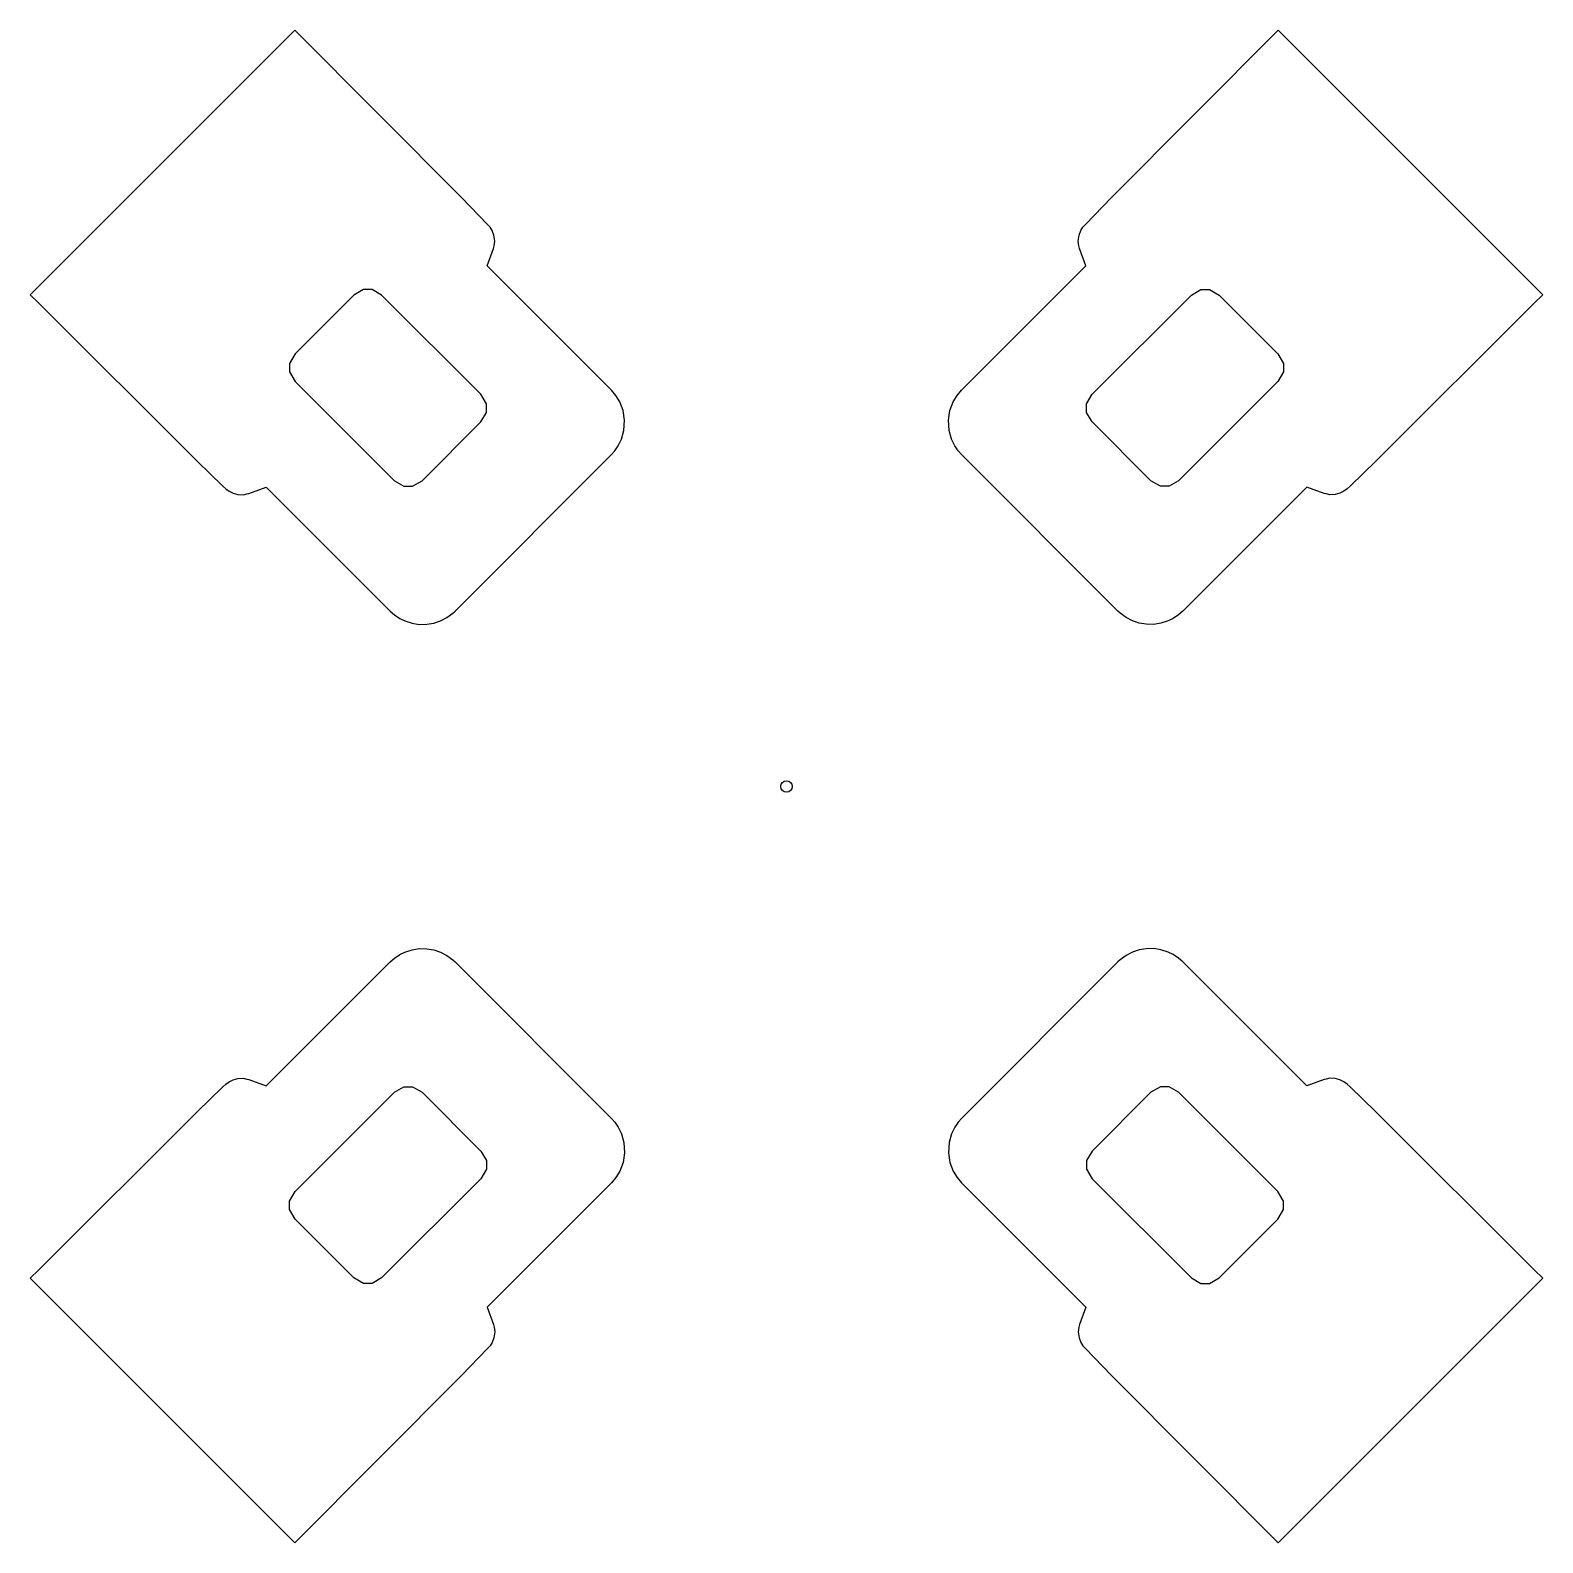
# Model space of a CAD drawing. Extents: x -66 to 66, y -66 to 66.
import ezdxf

# ---------------------------------------------------------------- set-up
doc = ezdxf.new("R2010")
doc.units = 0
doc.layers.add('LAYER_01', color=7, linetype='CONTINUOUS')

msp = doc.modelspace()

# ---------------------------------------------------------------- linework, layer by layer
at = {"layer": 'LAYER_01'}
for points in [[(-64.8, 41.9), (-51.03, 28.16), (-48.85, 26.05), (-48.84, 26.04), (-48.83, 26.03), (-48.56, 25.79), (-48.27, 25.57), (-47.92, 25.4), (-47.52, 25.3), (-47.08, 25.28), (-46.76, 25.34), (-46.58, 25.39), (-45.08, 25.93), (-34.34, 15.19), (-33.97, 14.87), (-33.5, 14.55), (-33.06, 14.34), (-32.44, 14.14), (-31.82, 14.04), (-31.15, 14.05), (-30.55, 14.16), (-29.97, 14.35), (-29.41, 14.64), (-28.91, 15.01), (-28.71, 15.2), (-15.18, 28.74), (-14.86, 29.09), (-14.57, 29.52), (-14.3, 30.09), (-14.08, 30.83), (-14.02, 31.74), (-14.15, 32.57), (-14.44, 33.33), (-14.78, 33.88), (-15.17, 34.34), (-25.92, 45.1), (-25.39, 46.59), (-25.32, 46.84), (-25.28, 47.25), (-25.34, 47.76), (-25.5, 48.16), (-25.68, 48.44), (-25.9, 48.68), (-28.16, 51.03), (-42.6, 65.51), (-65.51, 42.6)], [(64.8, 41.9), (51.03, 28.16), (48.85, 26.05), (48.84, 26.04), (48.83, 26.03), (48.56, 25.79), (48.27, 25.57), (47.92, 25.4), (47.52, 25.3), (47.08, 25.28), (46.76, 25.34), (46.58, 25.39), (45.08, 25.93), (34.34, 15.19), (33.97, 14.87), (33.5, 14.55), (33.06, 14.34), (32.44, 14.14), (31.82, 14.04), (31.15, 14.05), (30.55, 14.16), (29.97, 14.35), (29.41, 14.64), (28.91, 15.01), (28.71, 15.2), (15.18, 28.74), (14.86, 29.09), (14.57, 29.52), (14.3, 30.09), (14.08, 30.83), (14.02, 31.74), (14.15, 32.57), (14.44, 33.33), (14.78, 33.88), (15.17, 34.34), (25.92, 45.1), (25.39, 46.59), (25.32, 46.84), (25.28, 47.25), (25.34, 47.76), (25.5, 48.16), (25.68, 48.44), (25.9, 48.68), (28.16, 51.03), (42.6, 65.51), (65.51, 42.6)], [(-43.04, 35.91), (-42.56, 35.08), (-33.97, 26.48), (-33.14, 26.01), (-32.39, 26.01), (-31.57, 26.48), (-26.47, 31.58), (-26, 32.41), (-26, 33.15), (-26.47, 33.98), (-35.07, 42.57), (-35.89, 43.05), (-36.64, 43.05), (-37.47, 42.57), (-42.56, 37.48), (-43.04, 36.65)], [(43.04, 35.91), (42.56, 35.08), (33.97, 26.48), (33.14, 26.01), (32.39, 26.01), (31.57, 26.48), (26.47, 31.58), (26, 32.41), (26, 33.15), (26.47, 33.98), (35.07, 42.57), (35.89, 43.05), (36.64, 43.05), (37.47, 42.57), (42.56, 37.48), (43.04, 36.65)], [(-64.8, -41.9), (-51.03, -28.16), (-48.85, -26.05), (-48.84, -26.04), (-48.83, -26.03), (-48.56, -25.79), (-48.27, -25.57), (-47.92, -25.4), (-47.52, -25.3), (-47.08, -25.28), (-46.76, -25.34), (-46.58, -25.39), (-45.08, -25.93), (-34.34, -15.19), (-33.97, -14.87), (-33.5, -14.55), (-33.06, -14.34), (-32.44, -14.14), (-31.82, -14.04), (-31.15, -14.05), (-30.55, -14.16), (-29.97, -14.35), (-29.41, -14.64), (-28.91, -15.01), (-28.71, -15.2), (-15.18, -28.74), (-14.86, -29.09), (-14.57, -29.52), (-14.3, -30.09), (-14.08, -30.83), (-14.02, -31.74), (-14.15, -32.57), (-14.44, -33.33), (-14.78, -33.88), (-15.17, -34.34), (-25.92, -45.1), (-25.39, -46.59), (-25.32, -46.84), (-25.28, -47.25), (-25.34, -47.76), (-25.5, -48.16), (-25.68, -48.44), (-25.9, -48.68), (-28.16, -51.03), (-42.6, -65.51), (-65.51, -42.6)], [(64.8, -41.9), (51.03, -28.16), (48.85, -26.05), (48.84, -26.04), (48.83, -26.03), (48.56, -25.79), (48.27, -25.57), (47.92, -25.4), (47.52, -25.3), (47.08, -25.28), (46.76, -25.34), (46.58, -25.39), (45.08, -25.93), (34.34, -15.19), (33.97, -14.87), (33.5, -14.55), (33.06, -14.34), (32.44, -14.14), (31.82, -14.04), (31.15, -14.05), (30.55, -14.16), (29.97, -14.35), (29.41, -14.64), (28.91, -15.01), (28.71, -15.2), (15.18, -28.74), (14.86, -29.09), (14.57, -29.52), (14.3, -30.09), (14.08, -30.83), (14.02, -31.74), (14.15, -32.57), (14.44, -33.33), (14.78, -33.88), (15.17, -34.34), (25.92, -45.1), (25.39, -46.59), (25.32, -46.84), (25.28, -47.25), (25.34, -47.76), (25.5, -48.16), (25.68, -48.44), (25.9, -48.68), (28.16, -51.03), (42.6, -65.51), (65.51, -42.6)], [(-43.04, -35.91), (-42.56, -35.08), (-33.97, -26.48), (-33.14, -26.01), (-32.39, -26.01), (-31.57, -26.48), (-26.47, -31.58), (-26, -32.41), (-26, -33.15), (-26.47, -33.98), (-35.07, -42.57), (-35.89, -43.05), (-36.64, -43.05), (-37.47, -42.57), (-42.56, -37.48), (-43.04, -36.65)], [(43.04, -35.91), (42.56, -35.08), (33.97, -26.48), (33.14, -26.01), (32.39, -26.01), (31.57, -26.48), (26.47, -31.58), (26, -32.41), (26, -33.15), (26.47, -33.98), (35.07, -42.57), (35.89, -43.05), (36.64, -43.05), (37.47, -42.57), (42.56, -37.48), (43.04, -36.65)]]:
    msp.add_lwpolyline(points, close=True, dxfattribs=at)
msp.add_circle((0, 0), 0.5, dxfattribs=at)

doc.saveas('drawing.dxf')
